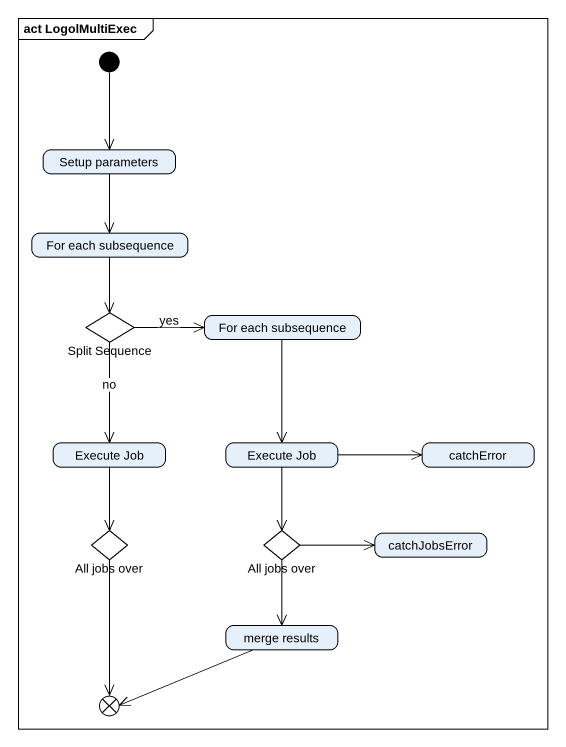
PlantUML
@startuml
mainframe act LogolMultiExec
hide empty description
state "Setup parameters" as Setup_parameters
state "For each subsequence" as For_each_subsequence
state "Split Sequence" as Split_Sequence <<choice>>
state "For each subsequence" as For_each_subsequence_2
state "Execute Job" as Execute_Job
state "Execute Job" as Execute_Job_2
state catchError
state "All jobs over" as All_jobs_over <<choice>>
state "All jobs over" as All_jobs_over_2 <<choice>>
state catchJobsError
state "merge results" as merge_results
state flowfinal1 <<end>>
[*] --> Setup_parameters
Setup_parameters --> For_each_subsequence
For_each_subsequence --> Split_Sequence
Split_Sequence -right-> For_each_subsequence_2 : yes
Split_Sequence --> Execute_Job : no
For_each_subsequence_2 --> Execute_Job_2
Execute_Job --> All_jobs_over
Execute_Job_2 -right-> catchError
Execute_Job_2 --> All_jobs_over_2
All_jobs_over --> flowfinal1
All_jobs_over_2 -right-> catchJobsError
All_jobs_over_2 --> merge_results
merge_results -left-> flowfinal1
@enduml
